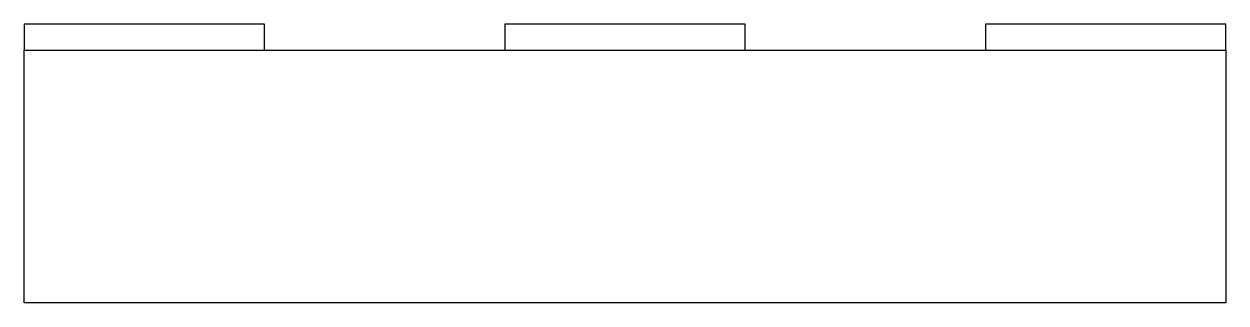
# Model space of a CAD drawing. Header units: millimetres. Extents: x 0 to 690, y -145 to 15.
import ezdxf

# ---------------------------------------------------------------- set-up
doc = ezdxf.new("R2010")
doc.units = ezdxf.units.MM
doc.layers.get('0').update_dxf_attribs({"linetype": 'CONTINUOUS'})

msp = doc.modelspace()

# ---------------------------------------------------------------- linework, layer by layer
for points in [[(0, 0), (138, 0), (138, 15), (0, 15)], [(276, 0), (414, 0), (414, 15), (276, 15)], [(552, 0), (690, 0), (690, 15), (552, 15)], [(0, 0), (690, 0), (690, -145), (0, -145)]]:
    msp.add_lwpolyline(points, close=True)

doc.saveas('drawing.dxf')
